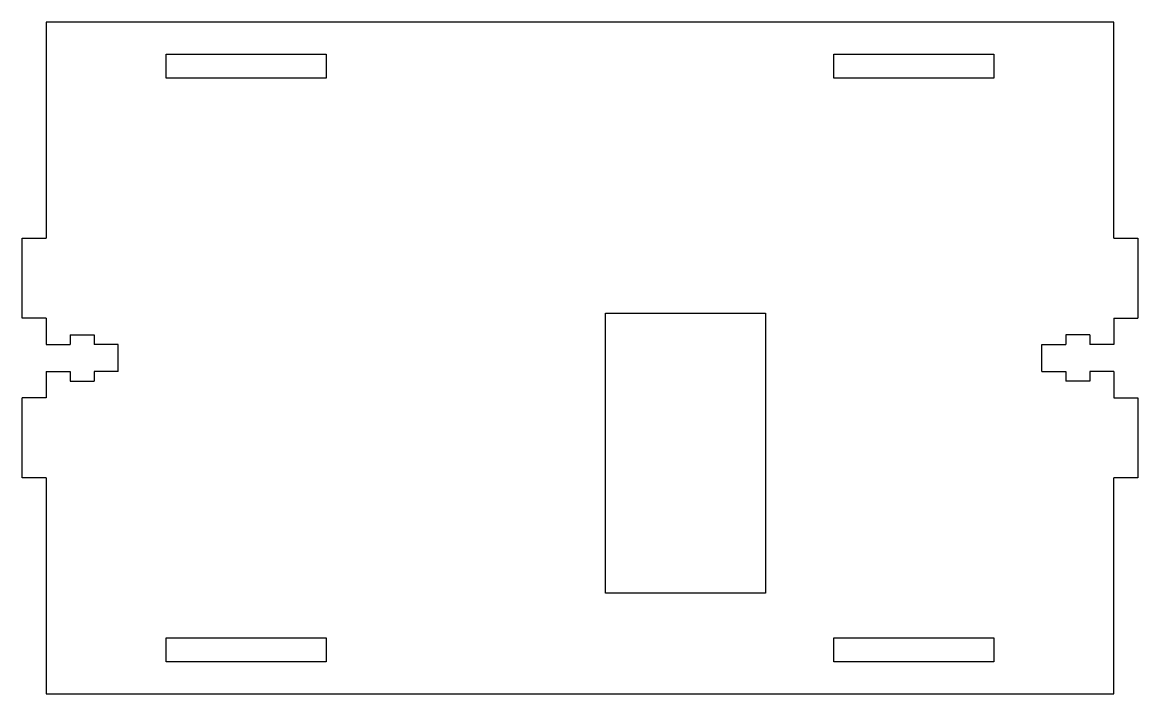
# Model space of a CAD drawing. Header units: millimetres. Extents: x -48 to 92, y -52 to 32.
import ezdxf

# ---------------------------------------------------------------- set-up
doc = ezdxf.new("R2010")
doc.units = ezdxf.units.MM

msp = doc.modelspace()

# ---------------------------------------------------------------- linework, layer by layer
at = {"color": 7, "linetype": 'Continuous', "lineweight": 25}
for p, q in [((-44.66, 31.94), (-44.66, 4.94)), ((88.84, 31.94), (-44.66, 31.94)), ((88.84, 4.94), (88.84, 31.94)), ((-29.66, 27.94), (-9.66, 27.94)), ((-29.66, 24.94), (-29.66, 27.94)), ((-9.66, 27.94), (-9.66, 24.94)), ((53.84, 27.94), (73.84, 27.94)), ((53.84, 24.94), (53.84, 27.94)), ((73.84, 27.94), (73.84, 24.94)), ((-9.66, 24.94), (-29.66, 24.94)), ((73.84, 24.94), (53.84, 24.94)), ((-47.66, 4.94), (-44.66, 4.94)), ((-47.66, -5.06), (-47.66, 4.94)), ((88.84, 4.94), (91.84, 4.94)), ((91.84, 4.94), (91.84, -5.06)), ((-44.66, -5.06), (-47.66, -5.06)), ((-44.66, -5.06), (-44.66, -8.36)), ((25.29, -4.46), (45.29, -4.46)), ((25.29, -39.46), (25.29, -4.46)), ((45.29, -4.46), (45.29, -39.46)), ((88.84, -5.06), (91.84, -5.06)), ((88.84, -5.06), (88.84, -8.36)), ((-44.66, -8.36), (-41.66, -8.36)), ((-41.66, -7.16), (-38.66, -7.16)), ((-41.66, -7.16), (-41.66, -8.36)), ((-38.66, -7.16), (-38.66, -8.36)), ((-35.66, -8.36), (-38.66, -8.36)), ((-35.66, -11.76), (-35.66, -8.36)), ((79.84, -8.36), (82.84, -8.36)), ((79.84, -11.76), (79.84, -8.36)), ((85.84, -7.16), (82.84, -7.16)), ((82.84, -7.16), (82.84, -8.36)), ((85.84, -7.16), (85.84, -8.36)), ((88.84, -8.36), (85.84, -8.36)), ((-44.66, -11.76), (-44.66, -15.06)), ((-44.66, -11.76), (-41.66, -11.76)), ((-41.66, -11.76), (-41.66, -12.96)), ((-38.66, -11.76), (-38.66, -12.96)), ((-35.66, -11.76), (-38.66, -11.76)), ((79.84, -11.76), (82.84, -11.76)), ((82.84, -11.76), (82.84, -12.96)), ((85.84, -11.76), (85.84, -12.96)), ((88.84, -11.76), (85.84, -11.76)), ((88.84, -11.76), (88.84, -15.06)), ((-41.66, -12.96), (-38.66, -12.96)), ((85.84, -12.96), (82.84, -12.96)), ((-47.66, -25.06), (-47.66, -15.06)), ((-44.66, -15.06), (-47.66, -15.06)), ((88.84, -15.06), (91.84, -15.06)), ((91.84, -15.06), (91.84, -25.06)), ((-44.66, -25.06), (-47.66, -25.06)), ((-44.66, -25.06), (-44.66, -52.06)), ((91.84, -25.06), (88.84, -25.06)), ((88.84, -52.06), (88.84, -25.06)), ((45.29, -39.46), (25.29, -39.46)), ((-29.66, -45.06), (-9.66, -45.06)), ((-29.66, -48.06), (-29.66, -45.06)), ((-9.66, -45.06), (-9.66, -48.06)), ((53.84, -45.06), (73.84, -45.06)), ((53.84, -48.06), (53.84, -45.06)), ((73.84, -45.06), (73.84, -48.06)), ((-9.66, -48.06), (-29.66, -48.06)), ((73.84, -48.06), (53.84, -48.06)), ((-44.66, -52.06), (88.84, -52.06))]:
    msp.add_line(p, q, dxfattribs=at)

doc.saveas('drawing.dxf')
